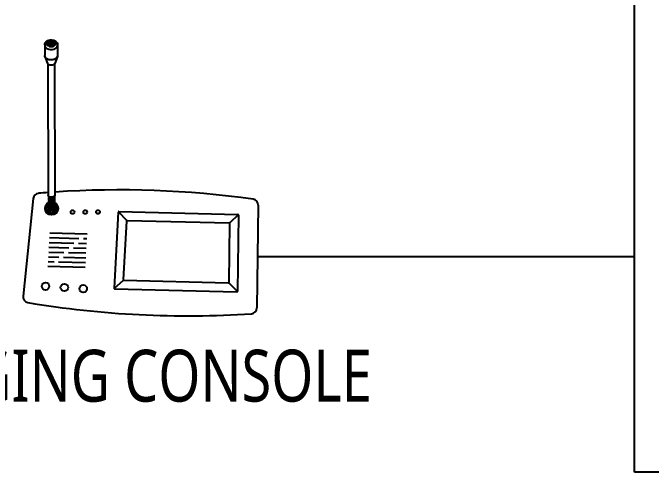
# Model space of a CAD drawing. Header units: millimetres. Extents: x 8410 to 16820, y 0 to 5940.
# Drawn here: x 10316.8 to 10686.2, y 4595.9 to 4861.6 of the extents above; entities that cross this region are included whole.
import ezdxf
from ezdxf.enums import TextEntityAlignment as Align

# ---------------------------------------------------------------- set-up
doc = ezdxf.new("R2010")
doc.units = ezdxf.units.MM
doc.header["$LTSCALE"] = 500
for name, color, linetype in [('1', 1, 'Continuous'), ('2', 2, 'Continuous'), ('7', 7, 'Continuous'), ('sehm', 7, 'Continuous')]:
    doc.layers.add(name, color=color, linetype=linetype)
doc.styles.add('sukwoo', font='malgun.ttf')

# ---------------------------------------------------------------- blocks, each defined once
blk = doc.blocks.new('A$C068034A6')
for p, q in [((1.72, 20.05), (0, 3.34)), ((40.28, 18.92), (40.06, 1.32)), ((16.31, 17.75), (15.58, 4.71)), ((16.31, 17.85), (17.76, 16.27)), ((16.41, 17.85), (36.82, 17.34)), ((36.89, 17.31), (35.36, 15.84)), ((36.91, 17.24), (36.75, 4.18)), ((17.73, 16.21), (17.17, 6.18)), ((17.83, 16.3), (35.29, 15.87)), ((35.38, 15.76), (35.26, 5.73)), ((4.52, 13.36), (9.56, 13.24)), ((4.56, 14.18), (10.95, 14.02)), ((10.32, 13.22), (10.9, 13.2)), ((4.47, 12.54), (8.71, 12.44)), ((9.47, 12.42), (10.85, 12.38)), ((4.43, 11.72), (7.85, 11.64)), ((8.61, 11.62), (10.81, 11.56)), ((4.34, 10.08), (6.14, 10.04)), ((4.38, 10.9), (7, 10.84)), ((6.9, 10.02), (10.72, 9.93)), ((7.76, 10.82), (10.76, 10.75)), ((4.29, 9.27), (5.29, 9.24)), ((6.05, 9.22), (10.67, 9.11)), ((4.25, 8.45), (10.63, 8.29)), ((15.61, 4.63), (17.2, 6.1)), ((17.27, 6.07), (35.15, 5.63)), ((36.72, 4.11), (35.23, 5.66)), ((15.68, 4.6), (36.65, 4.08))]:
    blk.add_line(p, q)
for centre, radius in [((8.47, 17.75), 0.32), ((10.65, 17.75), 0.32), ((12.83, 17.76), 0.32), ((3.84, 5.03), 0.64), ((7.07, 4.82), 0.64), ((10.3, 4.61), 0.64)]:
    blk.add_circle(centre, radius)
for centre, radius, start, end in [((2.72, 19.95), 1, 94.8394, 174.1141), ((16.49, -142.77), 164.31, 94.2616, 94.8394), ((16.49, -142.77), 164.31, 81.9797, 93.8529), ((39.28, 18.94), 1, 359.2754, 81.9797), ((16.41, 17.75), 0.1, 88.5747, 176.8211), ((36.81, 17.24), 0.1, 359.2754, 88.5747), ((17.83, 16.2), 0.1, 88.5747, 176.8211), ((35.28, 15.77), 0.1, 359.2754, 88.5747), ((17.27, 6.17), 0.1, 176.8211, 268.5747), ((35.16, 5.73), 0.1, 268.5747, 359.2754), ((15.68, 4.7), 0.1, 176.8211, 268.5747), ((0.99, 3.24), 1, 174.1141, 260.4374), ((36.65, 4.18), 0.1, 268.5747, 359.2754), ((28.12, 164.27), 164.31, 260.4374, 273.8389), ((39.06, 1.33), 1, 273.8389, 359.2754)]:
    blk.add_arc(centre, radius, start, end)
at = {"layer": 'sehm', "linetype": 'Continuous'}
for p, q in [((4.08, 47.05), (4.25, 47.14)), ((4.25, 47.14), (4.43, 47.21)), ((4.35, 47.05), (4.43, 47.08)), ((4.41, 47.07), (4.4, 47.05)), ((4.43, 47.08), (4.41, 47.07)), ((4.43, 47.21), (4.63, 47.24)), ((4.43, 47.08), (4.45, 47.09)), ((4.45, 47.09), (4.47, 47.1)), ((4.47, 47.1), (4.54, 47.12)), ((4.47, 47.1), (4.47, 47.1)), ((4.47, 47.1), (4.47, 47.1)), ((4.47, 47.1), (4.47, 47.1)), ((4.47, 47.1), (4.47, 47.1)), ((4.48, 47.1), (4.47, 47.1)), ((5.07, 47.11), (4.48, 47.1)), ((4.48, 47.1), (4.48, 47.03)), ((4.48, 47.1), (4.48, 47.1)), ((4.48, 47.1), (4.48, 47.1)), ((4.48, 47.1), (4.48, 47.1)), ((4.54, 47.12), (4.62, 47.14)), ((4.62, 47.14), (4.69, 47.15)), ((4.63, 47.24), (4.77, 47.25)), ((4.69, 47.15), (4.77, 47.15)), ((4.77, 47.25), (4.88, 47.25)), ((4.77, 47.15), (4.85, 47.15)), ((4.85, 47.15), (4.93, 47.14)), ((4.88, 47.25), (5.08, 47.22)), ((4.93, 47.14), (5.01, 47.13)), ((5.01, 47.13), (5.09, 47.11)), ((5.07, 47.11), (5.07, 47.05)), ((5.07, 47.11), (5.07, 47.11)), ((5.07, 47.11), (5.07, 47.11)), ((5.07, 47.11), (5.07, 47.11)), ((5.08, 47.11), (5.07, 47.11)), ((5.08, 47.22), (5.28, 47.17)), ((5.08, 47.11), (5.08, 47.11)), ((5.08, 47.11), (5.08, 47.11)), ((5.08, 47.11), (5.08, 47.11)), ((5.09, 47.11), (5.08, 47.11)), ((5.09, 47.11), (5.11, 47.1)), ((5.11, 47.1), (5.12, 47.1)), ((5.14, 47.09), (5.12, 47.1)), ((5.12, 47.1), (5.21, 47.07)), ((5.15, 47.07), (5.14, 47.09)), ((5.16, 47.05), (5.15, 47.07)), ((5.21, 47.07), (5.28, 47.03)), ((5.28, 47.17), (5.46, 47.08)), ((5.46, 47.08), (5.62, 46.97)), ((3.69, 46.37), (3.7, 46.51)), ((3.69, 46.37), (3.69, 46.34)), ((3.69, 46.37), (3.69, 44.58)), ((3.69, 46.34), (3.72, 46.19)), ((3.7, 46.51), (3.75, 46.67)), ((3.72, 46.19), (3.79, 46.04)), ((3.75, 46.67), (3.83, 46.81)), ((3.79, 46.04), (3.89, 45.91)), ((3.83, 46.81), (3.94, 46.94)), ((3.94, 46.94), (4.08, 47.05)), ((4.01, 46.6), (4.02, 46.62)), ((4.01, 46.58), (4.01, 46.6)), ((4.02, 46.56), (4.01, 46.58)), ((4.02, 46.62), (4.03, 46.64)), ((4.02, 46.56), (4.03, 46.57)), ((4.04, 46.55), (4.02, 46.56)), ((4.03, 46.64), (4.04, 46.64)), ((4.03, 46.57), (4.06, 46.59)), ((4.04, 46.64), (4.05, 46.71)), ((4.04, 46.65), (4.04, 46.64)), ((4.05, 46.65), (4.04, 46.65)), ((4.04, 46.55), (4.05, 46.55)), ((4.06, 46.48), (4.04, 46.55)), ((4.05, 46.71), (4.07, 46.78)), ((4.06, 46.65), (4.05, 46.65)), ((4.05, 46.55), (4.06, 46.54)), ((4.06, 46.66), (4.06, 46.65)), ((4.07, 46.66), (4.06, 46.66)), ((4.06, 46.59), (4.09, 46.59)), ((4.06, 46.54), (4.07, 46.54)), ((4.06, 46.54), (4.06, 46.54)), ((4.09, 46.42), (4.06, 46.48)), ((4.07, 46.78), (4.11, 46.84)), ((4.08, 46.66), (4.07, 46.66)), ((4.07, 46.54), (4.08, 46.54)), ((4.09, 46.66), (4.08, 46.66)), ((4.08, 46.54), (4.09, 46.54)), ((4.08, 46.54), (4.08, 46.54)), ((5.5, 46.69), (4.09, 46.66)), ((4.09, 46.66), (4.09, 46.59)), ((4.09, 46.66), (4.09, 46.66)), ((4.09, 46.59), (5.5, 46.63)), ((4.09, 46.54), (4.1, 46.54)), ((4.13, 46.36), (4.09, 46.42)), ((4.1, 46.54), (5.5, 46.57)), ((4.11, 46.84), (4.15, 46.9)), ((4.14, 46.86), (4.12, 46.84)), ((4.12, 46.84), (4.12, 46.81)), ((4.12, 46.81), (4.12, 46.79)), ((4.12, 46.79), (4.14, 46.77)), ((4.13, 46.78), (4.14, 46.79)), ((4.18, 46.3), (4.13, 46.36)), ((4.17, 46.87), (4.14, 46.86)), ((4.14, 46.79), (4.17, 46.81)), ((4.14, 46.77), (4.17, 46.76)), ((4.16, 46.43), (4.14, 46.41)), ((4.14, 46.41), (4.14, 46.38)), ((4.14, 46.38), (4.14, 46.36)), ((4.14, 46.36), (4.16, 46.34)), ((4.15, 46.9), (4.21, 46.95)), ((4.15, 46.35), (4.16, 46.36)), ((4.19, 46.44), (4.16, 46.43)), ((4.16, 46.36), (4.19, 46.38)), ((4.16, 46.34), (4.19, 46.33)), ((4.2, 46.88), (4.17, 46.87)), ((4.17, 46.81), (4.2, 46.81)), ((4.17, 46.76), (4.21, 46.75)), ((4.24, 46.25), (4.18, 46.3)), ((4.22, 46.45), (4.19, 46.44)), ((4.19, 46.38), (4.22, 46.38)), ((4.19, 46.33), (4.23, 46.32)), ((5.37, 46.9), (4.2, 46.88)), ((4.2, 46.88), (4.2, 46.81)), ((4.2, 46.81), (5.37, 46.84)), ((4.21, 46.95), (4.27, 47)), ((4.21, 46.75), (5.38, 46.78)), ((5.39, 46.47), (4.22, 46.45)), ((4.22, 46.45), (4.22, 46.38)), ((4.22, 46.38), (5.39, 46.41)), ((4.23, 46.32), (5.39, 46.35)), ((4.31, 46.2), (4.24, 46.25)), ((4.27, 47), (4.35, 47.05)), ((4.39, 46.16), (4.31, 46.2)), ((4.47, 46.13), (4.39, 46.16)), ((4.4, 47.05), (4.4, 47.03)), ((4.4, 47.03), (4.4, 47.01)), ((4.4, 47.01), (4.42, 47)), ((4.41, 47), (4.42, 47.01)), ((4.42, 47.01), (4.45, 47.03)), ((4.42, 47), (4.44, 46.99)), ((4.44, 46.99), (4.46, 46.98)), ((4.45, 46.21), (4.44, 46.2)), ((4.44, 46.2), (4.44, 46.18)), ((4.44, 46.18), (4.44, 46.16)), ((4.44, 46.16), (4.45, 46.14)), ((4.45, 47.03), (4.48, 47.03)), ((4.47, 46.23), (4.45, 46.21)), ((4.45, 46.14), (4.46, 46.15)), ((4.45, 46.14), (4.47, 46.13)), ((4.46, 46.98), (4.49, 46.97)), ((4.46, 46.15), (4.49, 46.17)), ((4.5, 46.24), (4.47, 46.23)), ((4.48, 46.12), (4.47, 46.13)), ((4.48, 47.03), (5.07, 47.05)), ((4.51, 46.12), (4.48, 46.12)), ((4.49, 46.97), (5.07, 46.99)), ((4.49, 46.17), (4.52, 46.17)), ((4.52, 46.24), (4.5, 46.24)), ((4.51, 46.12), (4.52, 46.12)), ((4.51, 46.12), (4.51, 46.12)), ((4.51, 46.12), (4.51, 46.12)), ((4.59, 46.1), (4.51, 46.12)), ((5.11, 46.25), (4.52, 46.24)), ((4.52, 46.24), (4.52, 46.17)), ((4.52, 46.17), (5.11, 46.19)), ((4.52, 46.12), (4.53, 46.12)), ((4.52, 46.12), (4.52, 46.12)), ((4.52, 46.12), (4.52, 46.12)), ((4.52, 46.12), (4.52, 46.12)), ((4.53, 46.12), (5.11, 46.13)), ((4.53, 46.12), (4.53, 46.12)), ((4.66, 46.08), (4.59, 46.1)), ((4.74, 46.08), (4.66, 46.08)), ((4.82, 46.08), (4.74, 46.08)), ((4.9, 46.08), (4.82, 46.08)), ((4.98, 46.09), (4.9, 46.08)), ((5.06, 46.11), (4.98, 46.09)), ((5.13, 46.13), (5.06, 46.11)), ((5.07, 47.05), (5.1, 47.04)), ((5.07, 46.99), (5.1, 46.99)), ((5.1, 47.04), (5.13, 47.03)), ((5.1, 46.99), (5.12, 47)), ((5.11, 46.25), (5.11, 46.19)), ((5.13, 46.25), (5.11, 46.25)), ((5.11, 46.19), (5.14, 46.18)), ((5.11, 46.13), (5.12, 46.13)), ((5.11, 46.13), (5.11, 46.13)), ((5.12, 47), (5.14, 47.01)), ((5.12, 46.13), (5.13, 46.13)), ((5.12, 46.13), (5.12, 46.13)), ((5.12, 46.13), (5.12, 46.13)), ((5.12, 46.13), (5.12, 46.13)), ((5.13, 47.03), (5.14, 47.02)), ((5.16, 46.24), (5.13, 46.25)), ((5.13, 46.13), (5.13, 46.13)), ((5.13, 46.13), (5.13, 46.13)), ((5.14, 46.13), (5.13, 46.13)), ((5.14, 47.01), (5.15, 47.03)), ((5.14, 46.18), (5.17, 46.17)), ((5.17, 46.14), (5.14, 46.13)), ((5.15, 47.03), (5.16, 47.05)), ((5.18, 46.23), (5.16, 46.24)), ((5.25, 46.18), (5.17, 46.14)), ((5.17, 46.17), (5.18, 46.16)), ((5.17, 46.14), (5.18, 46.16)), ((5.19, 46.21), (5.18, 46.23)), ((5.18, 46.16), (5.19, 46.18)), ((5.2, 46.2), (5.19, 46.21)), ((5.19, 46.18), (5.2, 46.2)), ((5.32, 46.22), (5.25, 46.18)), ((5.28, 47.03), (5.35, 46.98)), ((5.39, 46.27), (5.32, 46.22)), ((5.35, 46.98), (5.41, 46.93)), ((5.37, 46.9), (5.37, 46.84)), ((5.4, 46.9), (5.37, 46.9)), ((5.37, 46.84), (5.4, 46.83)), ((5.38, 46.78), (5.41, 46.79)), ((5.39, 46.47), (5.39, 46.41)), ((5.42, 46.47), (5.39, 46.47)), ((5.39, 46.41), (5.42, 46.4)), ((5.39, 46.35), (5.43, 46.36)), ((5.44, 46.33), (5.39, 46.27)), ((5.43, 46.89), (5.4, 46.9)), ((5.4, 46.83), (5.43, 46.82)), ((5.41, 46.93), (5.47, 46.87)), ((5.41, 46.79), (5.44, 46.8)), ((5.45, 46.46), (5.42, 46.47)), ((5.42, 46.4), (5.45, 46.39)), ((5.45, 46.87), (5.43, 46.89)), ((5.43, 46.82), (5.45, 46.81)), ((5.43, 46.36), (5.46, 46.37)), ((5.44, 46.8), (5.45, 46.82)), ((5.49, 46.39), (5.44, 46.33)), ((5.46, 46.84), (5.45, 46.87)), ((5.45, 46.82), (5.46, 46.84)), ((5.47, 46.44), (5.45, 46.46)), ((5.45, 46.39), (5.47, 46.38)), ((5.46, 46.37), (5.47, 46.39)), ((5.47, 46.87), (5.51, 46.81)), ((5.48, 46.41), (5.47, 46.44)), ((5.47, 46.39), (5.48, 46.41)), ((5.52, 46.45), (5.49, 46.39)), ((5.5, 46.69), (5.5, 46.63)), ((5.5, 46.69), (5.5, 46.69)), ((5.51, 46.69), (5.5, 46.69)), ((5.5, 46.63), (5.53, 46.62)), ((5.5, 46.57), (5.51, 46.57)), ((5.51, 46.81), (5.53, 46.75)), ((5.52, 46.69), (5.51, 46.69)), ((5.51, 46.57), (5.52, 46.57)), ((5.53, 46.69), (5.52, 46.69)), ((5.52, 46.57), (5.53, 46.57)), ((5.52, 46.57), (5.52, 46.57)), ((5.55, 46.52), (5.52, 46.45)), ((5.53, 46.75), (5.55, 46.68)), ((5.53, 46.69), (5.53, 46.69)), ((5.54, 46.68), (5.53, 46.69)), ((5.53, 46.62), (5.56, 46.61)), ((5.53, 46.57), (5.54, 46.57)), ((5.55, 46.68), (5.54, 46.68)), ((5.54, 46.58), (5.55, 46.58)), ((5.54, 46.57), (5.54, 46.58)), ((5.55, 46.68), (5.55, 46.68)), ((5.55, 46.68), (5.57, 46.66)), ((5.55, 46.58), (5.56, 46.58)), ((5.56, 46.58), (5.55, 46.52)), ((5.56, 46.61), (5.57, 46.6)), ((5.58, 46.6), (5.56, 46.59)), ((5.56, 46.59), (5.56, 46.58)), ((5.57, 46.66), (5.58, 46.64)), ((5.58, 46.64), (5.59, 46.62)), ((5.59, 46.62), (5.58, 46.6)), ((5.62, 46.97), (5.74, 46.84)), ((5.74, 46.84), (5.83, 46.71)), ((5.74, 45.95), (5.84, 46.09)), ((5.83, 46.71), (5.89, 46.54)), ((5.84, 46.09), (5.89, 46.24)), ((5.89, 46.54), (5.91, 46.37)), ((5.89, 46.24), (5.91, 46.35)), ((5.91, 46.37), (5.91, 44.58)), ((5.91, 46.37), (5.91, 46.35)), ((3.89, 45.91), (4.04, 45.79)), ((4.04, 45.79), (4.21, 45.7)), ((4.21, 45.7), (4.41, 45.63)), ((4.41, 45.63), (4.62, 45.59)), ((4.62, 45.59), (4.83, 45.58)), ((4.83, 45.58), (5.05, 45.6)), ((5.05, 45.6), (5.26, 45.65)), ((5.26, 45.65), (5.44, 45.73)), ((5.44, 45.73), (5.61, 45.83)), ((5.61, 45.83), (5.74, 45.95)), ((3.69, 44.52), (3.69, 44.58)), ((3.69, 44.56), (3.69, 44.58)), ((3.72, 44.41), (3.69, 44.56)), ((3.73, 44.37), (3.69, 44.52)), ((3.79, 44.26), (3.72, 44.41)), ((3.81, 44.23), (3.73, 44.37)), ((3.73, 44.37), (4.18, 43.22)), ((3.89, 44.13), (3.79, 44.26)), ((3.92, 44.1), (3.81, 44.23)), ((4.04, 44.01), (3.89, 44.13)), ((4.07, 43.99), (3.92, 44.1)), ((4.21, 43.92), (4.04, 44.01)), ((4.25, 43.9), (4.07, 43.99)), ((4.41, 43.85), (4.21, 43.92)), ((4.45, 43.84), (4.25, 43.9)), ((4.62, 43.81), (4.41, 43.85)), ((4.66, 43.8), (4.45, 43.84)), ((4.83, 43.8), (4.62, 43.81)), ((4.88, 43.8), (4.66, 43.8)), ((5.05, 43.82), (4.83, 43.8)), ((5.1, 43.83), (4.88, 43.8)), ((5.26, 43.87), (5.05, 43.82)), ((5.3, 43.88), (5.1, 43.83)), ((5.44, 43.94), (5.26, 43.87)), ((5.48, 43.97), (5.3, 43.88)), ((5.87, 44.37), (5.42, 43.22)), ((5.61, 44.05), (5.44, 43.94)), ((5.64, 44.07), (5.48, 43.97)), ((5.74, 44.17), (5.61, 44.05)), ((5.77, 44.2), (5.64, 44.07)), ((5.84, 44.31), (5.74, 44.17)), ((5.85, 44.34), (5.77, 44.2)), ((5.89, 44.46), (5.84, 44.31)), ((5.9, 44.49), (5.85, 44.34)), ((5.91, 44.58), (5.89, 44.46)), ((5.91, 44.58), (5.9, 44.49)), ((4.21, 43.17), (4.18, 43.22)), ((4.29, 43.06), (4.21, 43.17)), ((4.21, 43.15), (4.29, 20.71)), ((4.41, 42.98), (4.29, 43.06)), ((4.56, 42.92), (4.41, 42.98)), ((4.72, 42.89), (4.56, 42.92)), ((4.89, 42.89), (4.72, 42.89)), ((5.05, 42.93), (4.89, 42.89)), ((5.19, 42.99), (5.05, 42.93)), ((5.31, 43.07), (5.19, 42.99)), ((5.39, 43.17), (5.31, 43.07)), ((5.38, 43.15), (5.46, 20.71)), ((5.42, 43.22), (5.39, 43.17)), ((4.29, 20.65), (4.29, 20.71)), ((4.33, 20.54), (4.29, 20.65)), ((4.42, 20.45), (4.33, 20.54)), ((4.42, 20.34), (4.38, 20.49)), ((4.39, 20.45), (4.38, 20.41)), ((4.38, 20.41), (4.42, 20.26)), ((4.38, 20.41), (4.38, 20.28)), ((4.38, 20.28), (4.42, 20.14)), ((4.38, 20.2), (4.39, 20.24)), ((4.42, 20.05), (4.38, 20.2)), ((4.38, 20.2), (4.38, 20.08)), ((4.42, 19.93), (4.38, 20.08)), ((4.39, 20.03), (4.38, 19.99)), ((4.38, 19.99), (4.42, 19.85)), ((4.38, 19.99), (4.38, 19.87)), ((4.42, 19.72), (4.38, 19.87)), ((4.39, 19.83), (4.38, 19.79)), ((4.38, 19.79), (4.42, 19.64)), ((4.38, 19.79), (4.38, 19.75)), ((4.38, 19.75), (4.39, 19.67)), ((4.38, 19.75), (4.38, 19.66)), ((4.53, 20.37), (4.42, 20.45)), ((4.52, 20.22), (4.42, 20.34)), ((4.42, 20.26), (4.52, 20.14)), ((4.42, 20.14), (4.52, 20.01)), ((4.52, 19.93), (4.42, 20.05)), ((4.52, 19.81), (4.42, 19.93)), ((4.42, 19.85), (4.52, 19.72)), ((4.52, 19.6), (4.42, 19.72)), ((4.46, 20.42), (4.52, 20.34)), ((4.52, 20.34), (4.68, 20.25)), ((4.68, 20.13), (4.52, 20.22)), ((4.52, 20.14), (4.68, 20.05)), ((4.52, 20.01), (4.68, 19.92)), ((4.68, 19.84), (4.52, 19.93)), ((4.68, 19.72), (4.52, 19.81)), ((4.52, 19.72), (4.68, 19.63)), ((4.68, 20.32), (4.53, 20.37)), ((4.83, 20.29), (4.68, 20.32)), ((4.68, 20.25), (4.87, 20.21)), ((4.87, 20.09), (4.68, 20.13)), ((4.68, 20.05), (4.87, 20.01)), ((4.68, 19.92), (4.87, 19.88)), ((4.87, 19.8), (4.68, 19.84)), ((4.87, 19.68), (4.68, 19.72)), ((4.99, 20.3), (4.83, 20.29)), ((4.87, 20.21), (5.06, 20.23)), ((5.06, 20.1), (4.87, 20.09)), ((4.87, 20.01), (5.06, 20.02)), ((4.87, 19.88), (5.06, 19.9)), ((5.06, 19.81), (4.87, 19.8)), ((5.06, 20.31), (4.91, 20.3)), ((5.14, 20.34), (4.99, 20.3)), ((5.22, 20.37), (5.06, 20.31)), ((5.06, 20.23), (5.22, 20.29)), ((5.22, 20.17), (5.06, 20.1)), ((5.06, 20.02), (5.22, 20.08)), ((5.06, 19.9), (5.22, 19.96)), ((5.22, 19.88), (5.06, 19.81)), ((5.22, 19.75), (5.06, 19.69)), ((5.27, 20.4), (5.14, 20.34)), ((5.24, 20.39), (5.22, 20.37)), ((5.22, 20.29), (5.32, 20.39)), ((5.32, 20.26), (5.22, 20.17)), ((5.22, 20.08), (5.32, 20.18)), ((5.22, 19.96), (5.32, 20.06)), ((5.32, 19.98), (5.22, 19.88)), ((5.32, 19.85), (5.22, 19.75)), ((5.22, 19.67), (5.32, 19.77)), ((5.37, 20.49), (5.27, 20.4)), ((5.32, 20.39), (5.36, 20.49)), ((5.36, 20.39), (5.32, 20.26)), ((5.32, 20.18), (5.36, 20.3)), ((5.32, 20.06), (5.36, 20.18)), ((5.36, 20.1), (5.32, 19.98)), ((5.36, 19.97), (5.32, 19.85)), ((5.32, 19.77), (5.36, 19.89)), ((5.36, 19.77), (5.32, 19.64)), ((5.36, 20.3), (5.35, 20.34)), ((5.35, 20.14), (5.36, 20.1)), ((5.36, 19.89), (5.35, 19.93)), ((5.36, 20.48), (5.36, 20.39)), ((5.36, 20.3), (5.36, 20.18)), ((5.36, 20.1), (5.36, 19.97)), ((5.36, 19.89), (5.36, 19.77)), ((5.43, 20.59), (5.37, 20.49)), ((5.46, 20.71), (5.43, 20.59)), ((3.75, 18.38), (3.83, 18.82)), ((3.77, 18.38), (3.84, 18.78)), ((3.77, 18.38), (3.84, 18.78)), ((3.81, 18.38), (3.88, 18.76)), ((3.81, 18.38), (3.88, 18.76)), ((3.83, 18.82), (4.08, 19.17)), ((3.84, 18.78), (4.06, 19.12)), ((3.84, 18.78), (4.06, 19.12)), ((3.88, 18.76), (4.08, 19.09)), ((3.88, 18.76), (4.08, 19.09)), ((4.02, 18.38), (4.07, 18.65)), ((4.02, 18.38), (4.07, 18.65)), ((4.04, 18.38), (4.09, 18.63)), ((4.04, 18.38), (4.09, 18.63)), ((4.06, 19.12), (4.38, 19.37)), ((4.06, 19.12), (4.38, 19.37)), ((4.07, 18.65), (4.19, 18.88)), ((4.07, 18.65), (4.19, 18.88)), ((4.08, 19.17), (4.43, 19.42)), ((4.08, 19.09), (4.39, 19.32)), ((4.08, 19.09), (4.39, 19.32)), ((4.08, 18.38), (4.12, 18.62)), ((4.08, 18.38), (4.12, 18.62)), ((4.09, 18.63), (4.2, 18.86)), ((4.09, 18.63), (4.2, 18.86)), ((4.12, 18.62), (4.22, 18.83)), ((4.12, 18.62), (4.22, 18.83)), ((4.19, 18.88), (4.38, 19.07)), ((4.19, 18.88), (4.38, 19.07)), ((4.2, 18.86), (4.38, 19.04)), ((4.2, 18.86), (4.38, 19.04)), ((4.22, 18.83), (4.38, 19)), ((4.22, 18.83), (4.38, 19)), ((4.34, 18.57), (4.38, 18.66)), ((4.34, 18.57), (4.38, 18.66)), ((4.39, 19.67), (4.38, 19.61)), ((4.38, 19.61), (4.43, 19.48)), ((4.4, 19.47), (4.38, 19.59)), ((4.38, 19.58), (4.38, 19.47)), ((4.39, 19.48), (4.38, 19.42)), ((4.38, 19.42), (4.43, 19.28)), ((4.38, 19.41), (4.38, 19.41)), ((4.4, 19.27), (4.38, 19.41)), ((4.38, 19.4), (4.38, 19.29)), ((4.39, 19.31), (4.38, 19.23)), ((4.38, 19.23), (4.43, 19.09)), ((4.4, 19.09), (4.38, 19.23)), ((4.38, 19.22), (4.38, 19.12)), ((4.39, 19.13), (4.38, 19.07)), ((4.38, 19.07), (4.43, 18.92)), ((4.4, 18.93), (4.38, 19.07)), ((4.38, 19.06), (4.38, 18.97)), ((4.39, 18.99), (4.38, 18.92)), ((4.38, 18.93), (4.38, 18.94)), ((4.4, 18.78), (4.38, 18.93)), ((4.38, 18.92), (4.43, 18.77)), ((4.38, 18.92), (4.38, 18.84)), ((4.39, 18.86), (4.38, 18.78)), ((4.4, 18.65), (4.38, 18.8)), ((4.38, 18.79), (4.38, 18.72)), ((4.38, 18.78), (4.43, 18.63)), ((4.39, 18.72), (4.38, 18.66)), ((4.4, 18.54), (4.38, 18.68)), ((4.38, 18.68), (4.38, 18.62)), ((4.38, 18.66), (4.43, 18.51)), ((4.39, 18.64), (4.38, 18.56)), ((4.39, 19.67), (4.45, 19.58)), ((4.48, 19.35), (4.4, 19.47)), ((4.48, 19.15), (4.4, 19.27)), ((4.48, 18.96), (4.4, 19.09)), ((4.48, 18.79), (4.4, 18.93)), ((4.48, 18.64), (4.4, 18.78)), ((4.48, 18.51), (4.4, 18.65)), ((4.42, 19.64), (4.52, 19.52)), ((4.43, 19.42), (4.87, 19.5)), ((4.43, 19.48), (4.53, 19.37)), ((4.43, 19.28), (4.53, 19.17)), ((4.43, 19.09), (4.53, 18.98)), ((4.43, 18.92), (4.53, 18.8)), ((4.43, 18.77), (4.53, 18.64)), ((4.43, 18.63), (4.53, 18.5)), ((4.45, 19.58), (4.53, 19.5)), ((4.6, 19.25), (4.48, 19.35)), ((4.6, 19.05), (4.48, 19.15)), ((4.6, 18.86), (4.48, 18.96)), ((4.6, 18.69), (4.48, 18.79)), ((4.6, 18.53), (4.48, 18.64)), ((4.68, 19.51), (4.52, 19.6)), ((4.52, 19.52), (4.65, 19.44)), ((4.53, 19.5), (4.65, 19.44)), ((4.53, 19.37), (4.67, 19.29)), ((4.53, 19.17), (4.67, 19.08)), ((4.53, 18.98), (4.67, 18.89)), ((4.53, 18.8), (4.67, 18.71)), ((4.53, 18.64), (4.67, 18.55)), ((4.75, 19.19), (4.6, 19.25)), ((4.75, 18.98), (4.6, 19.05)), ((4.75, 18.79), (4.6, 18.86)), ((4.75, 18.62), (4.6, 18.69)), ((4.75, 19.41), (4.65, 19.44)), ((4.67, 19.29), (4.83, 19.25)), ((4.67, 19.08), (4.83, 19.04)), ((4.67, 18.89), (4.83, 18.85)), ((4.67, 18.71), (4.83, 18.67)), ((4.68, 19.63), (4.87, 19.59)), ((4.87, 19.47), (4.68, 19.51)), ((4.91, 19.39), (4.75, 19.41)), ((4.91, 19.17), (4.75, 19.19)), ((4.91, 18.96), (4.75, 18.98)), ((4.91, 18.77), (4.75, 18.79)), ((4.91, 18.6), (4.75, 18.62)), ((4.83, 19.25), (4.99, 19.25)), ((4.83, 19.04), (4.99, 19.04)), ((4.83, 18.85), (4.99, 18.85)), ((4.83, 18.67), (4.99, 18.67)), ((5.06, 19.69), (4.87, 19.68)), ((4.87, 19.59), (5.06, 19.61)), ((4.87, 19.5), (5.31, 19.42)), ((5.06, 19.48), (4.87, 19.47)), ((5.07, 19.4), (4.91, 19.39)), ((5.07, 19.19), (4.91, 19.17)), ((5.07, 18.99), (4.91, 18.96)), ((5.07, 18.8), (4.91, 18.77)), ((5.07, 18.63), (4.91, 18.6)), ((4.99, 19.25), (5.14, 19.29)), ((4.99, 19.04), (5.14, 19.08)), ((4.99, 18.85), (5.14, 18.89)), ((4.99, 18.67), (5.14, 18.72)), ((5.06, 19.61), (5.22, 19.67)), ((5.22, 19.55), (5.06, 19.48)), ((5.21, 19.46), (5.07, 19.4)), ((5.21, 19.25), (5.07, 19.19)), ((5.21, 19.05), (5.07, 18.99)), ((5.21, 18.87), (5.07, 18.8)), ((5.21, 18.7), (5.07, 18.63)), ((5.14, 19.29), (5.26, 19.37)), ((5.14, 19.08), (5.26, 19.16)), ((5.14, 18.89), (5.26, 18.98)), ((5.14, 18.72), (5.26, 18.81)), ((5.14, 18.56), (5.26, 18.66)), ((5.31, 19.54), (5.21, 19.46)), ((5.31, 19.34), (5.21, 19.25)), ((5.31, 19.15), (5.21, 19.05)), ((5.31, 18.97), (5.21, 18.87)), ((5.31, 18.81), (5.21, 18.7)), ((5.31, 18.66), (5.21, 18.55)), ((5.32, 19.64), (5.22, 19.55)), ((5.26, 19.37), (5.34, 19.47)), ((5.26, 19.16), (5.34, 19.27)), ((5.26, 18.98), (5.34, 19.09)), ((5.26, 18.81), (5.34, 18.93)), ((5.26, 18.66), (5.34, 18.78)), ((5.26, 18.52), (5.34, 18.65)), ((5.36, 19.64), (5.31, 19.54)), ((5.36, 19.45), (5.31, 19.34)), ((5.31, 19.42), (5.67, 19.17)), ((5.36, 19.26), (5.31, 19.15)), ((5.36, 19.09), (5.31, 18.97)), ((5.36, 18.94), (5.31, 18.81)), ((5.36, 18.8), (5.31, 18.66)), ((5.36, 18.68), (5.31, 18.54)), ((5.34, 19.47), (5.36, 19.57)), ((5.34, 19.27), (5.36, 19.39)), ((5.34, 19.09), (5.36, 19.22)), ((5.34, 18.93), (5.36, 19.05)), ((5.34, 18.78), (5.36, 18.92)), ((5.34, 18.65), (5.36, 18.79)), ((5.34, 18.54), (5.36, 18.67)), ((5.35, 19.69), (5.36, 19.64)), ((5.35, 19.32), (5.36, 19.26)), ((5.35, 19.15), (5.36, 19.09)), ((5.35, 18.87), (5.36, 18.8)), ((5.35, 18.75), (5.36, 18.68)), ((5.36, 19.68), (5.36, 19.56)), ((5.36, 19.49), (5.36, 19.45)), ((5.36, 19.49), (5.36, 19.38)), ((5.36, 19.37), (5.69, 19.12)), ((5.36, 19.37), (5.69, 19.12)), ((5.36, 19.32), (5.66, 19.09)), ((5.36, 19.32), (5.66, 19.09)), ((5.36, 19.3), (5.36, 19.2)), ((5.36, 19.22), (5.36, 19.22)), ((5.36, 19.14), (5.36, 19.05)), ((5.36, 19), (5.52, 18.83)), ((5.36, 19), (5.52, 18.83)), ((5.36, 18.99), (5.36, 18.94)), ((5.36, 18.99), (5.36, 18.9)), ((5.36, 18.85), (5.36, 18.78)), ((5.36, 18.79), (5.36, 18.79)), ((5.36, 18.73), (5.36, 18.67)), ((5.36, 18.63), (5.36, 18.57)), ((5.36, 18.63), (5.36, 18.57)), ((5.37, 19.06), (5.56, 18.88)), ((5.37, 19.06), (5.56, 18.88)), ((5.37, 19.04), (5.54, 18.86)), ((5.37, 19.04), (5.54, 18.86)), ((5.37, 18.65), (5.4, 18.57)), ((5.37, 18.65), (5.4, 18.57)), ((5.52, 18.83), (5.62, 18.61)), ((5.52, 18.83), (5.62, 18.61)), ((5.54, 18.86), (5.66, 18.63)), ((5.54, 18.86), (5.66, 18.63)), ((5.56, 18.88), (5.68, 18.64)), ((5.56, 18.88), (5.68, 18.64)), ((5.62, 18.61), (5.66, 18.38)), ((5.62, 18.61), (5.66, 18.38)), ((5.66, 19.09), (5.86, 18.76)), ((5.66, 19.09), (5.86, 18.76)), ((5.66, 18.63), (5.7, 18.38)), ((5.66, 18.63), (5.7, 18.38)), ((5.67, 19.17), (5.91, 18.82)), ((5.68, 18.64), (5.72, 18.38)), ((5.68, 18.64), (5.72, 18.38)), ((5.69, 19.12), (5.9, 18.78)), ((5.69, 19.12), (5.9, 18.78)), ((5.86, 18.76), (5.93, 18.38)), ((5.86, 18.76), (5.93, 18.38)), ((5.9, 18.78), (5.98, 18.38)), ((5.9, 18.78), (5.98, 18.38)), ((5.91, 18.82), (6, 18.38)), ((3.83, 17.94), (3.75, 18.38)), ((3.85, 17.95), (3.77, 18.38)), ((3.85, 17.95), (3.77, 18.38)), ((3.9, 17.97), (3.81, 18.38)), ((3.9, 17.97), (3.81, 18.38)), ((4.08, 17.58), (3.83, 17.94)), ((4.09, 17.6), (3.85, 17.95)), ((4.09, 17.6), (3.85, 17.95)), ((4.12, 17.63), (3.9, 17.97)), ((4.12, 17.63), (3.9, 17.97)), ((4.14, 17.95), (4.02, 18.38)), ((4.14, 17.95), (4.02, 18.38)), ((4.07, 18.16), (4.04, 18.38)), ((4.07, 18.16), (4.04, 18.38)), ((4.16, 17.96), (4.07, 18.16)), ((4.16, 17.96), (4.07, 18.16)), ((4.11, 18.16), (4.08, 18.38)), ((4.11, 18.16), (4.08, 18.38)), ((4.43, 17.34), (4.08, 17.58)), ((4.44, 17.36), (4.09, 17.6)), ((4.44, 17.36), (4.09, 17.6)), ((4.2, 17.96), (4.11, 18.16)), ((4.2, 17.96), (4.11, 18.16)), ((4.46, 17.4), (4.12, 17.63)), ((4.46, 17.4), (4.12, 17.63)), ((4.44, 17.65), (4.14, 17.95)), ((4.44, 17.65), (4.14, 17.95)), ((4.29, 17.79), (4.16, 17.96)), ((4.29, 17.79), (4.16, 17.96)), ((4.34, 17.79), (4.2, 17.96)), ((4.34, 17.79), (4.2, 17.96)), ((4.3, 17.79), (4.29, 17.77)), ((4.29, 17.77), (4.38, 17.77)), ((4.46, 17.64), (4.29, 17.77)), ((4.46, 17.64), (4.29, 17.77)), ((4.3, 17.79), (4.35, 17.79)), ((4.31, 18.38), (4.32, 18.48)), ((4.31, 18.38), (4.32, 18.48)), ((4.38, 18.1), (4.31, 18.38)), ((4.38, 18.1), (4.31, 18.38)), ((4.32, 18.48), (4.34, 18.57)), ((4.32, 18.48), (4.34, 18.57)), ((4.35, 17.79), (4.34, 17.79)), ((4.35, 17.79), (4.34, 17.79)), ((4.36, 17.78), (4.35, 17.79)), ((4.36, 17.78), (4.35, 17.79)), ((4.37, 17.77), (4.36, 17.78)), ((4.37, 17.77), (4.36, 17.78)), ((4.38, 18.6), (4.38, 18.6)), ((4.38, 18.57), (4.38, 18.6)), ((4.38, 18.58), (4.38, 18.54)), ((4.38, 18.56), (4.43, 18.4)), ((4.38, 18.52), (4.38, 18.49)), ((4.38, 18.51), (4.38, 18.47)), ((4.38, 18.45), (4.38, 18.43)), ((4.38, 18.45), (4.38, 18.42)), ((4.38, 18.42), (4.38, 18.43)), ((4.39, 18.39), (4.38, 18.42)), ((4.38, 18.41), (4.38, 18.39)), ((4.38, 18.38), (4.38, 18.38)), ((4.59, 17.89), (4.38, 18.1)), ((4.59, 17.89), (4.38, 18.1)), ((4.48, 18.39), (4.4, 18.54)), ((4.43, 18.51), (4.53, 18.37)), ((4.43, 18.4), (4.53, 18.27)), ((4.43, 18.16), (4.53, 18.03)), ((4.43, 18.16), (4.43, 18.16)), ((4.87, 17.53), (4.44, 17.65)), ((4.87, 17.53), (4.44, 17.65)), ((4.66, 17.56), (4.46, 17.64)), ((4.66, 17.56), (4.46, 17.64)), ((4.6, 18.4), (4.48, 18.51)), ((4.6, 18.28), (4.48, 18.39)), ((4.53, 18.5), (4.67, 18.41)), ((4.53, 18.37), (4.67, 18.28)), ((4.53, 18.27), (4.67, 18.17)), ((4.53, 18.03), (4.56, 18)), ((4.87, 17.82), (4.59, 17.89)), ((4.87, 17.82), (4.59, 17.89)), ((4.75, 18.47), (4.6, 18.53)), ((4.75, 18.33), (4.6, 18.4)), ((4.75, 18.21), (4.6, 18.28)), ((4.87, 17.53), (4.66, 17.56)), ((4.87, 17.53), (4.66, 17.56)), ((4.67, 18.55), (4.83, 18.51)), ((4.67, 18.41), (4.83, 18.36)), ((4.67, 18.28), (4.83, 18.24)), ((4.67, 18.17), (4.83, 18.13)), ((4.91, 18.45), (4.75, 18.47)), ((4.91, 18.31), (4.75, 18.33)), ((4.91, 18.19), (4.75, 18.21)), ((4.83, 18.51), (4.99, 18.51)), ((4.83, 18.36), (4.99, 18.37)), ((4.83, 18.24), (4.99, 18.24)), ((4.83, 18.13), (4.99, 18.14)), ((5.16, 17.89), (4.87, 17.82)), ((5.16, 17.89), (4.87, 17.82)), ((5.3, 17.65), (4.87, 17.53)), ((5.3, 17.65), (4.87, 17.53)), ((5.08, 17.56), (4.87, 17.53)), ((5.08, 17.56), (4.87, 17.53)), ((5.07, 18.48), (4.91, 18.45)), ((5.07, 18.34), (4.91, 18.31)), ((5.07, 18.23), (4.91, 18.19)), ((4.99, 18.51), (5.14, 18.56)), ((4.99, 18.37), (5.14, 18.42)), ((4.99, 18.24), (5.14, 18.3)), ((4.99, 18.14), (5.14, 18.2)), ((5.21, 18.55), (5.07, 18.48)), ((5.21, 18.42), (5.07, 18.34)), ((5.21, 18.31), (5.07, 18.23)), ((5.28, 17.64), (5.08, 17.56)), ((5.28, 17.64), (5.08, 17.56)), ((5.14, 18.42), (5.26, 18.52)), ((5.14, 18.3), (5.26, 18.4)), ((5.14, 18.2), (5.26, 18.3)), ((5.36, 18.1), (5.16, 17.89)), ((5.36, 18.1), (5.16, 17.89)), ((5.31, 18.54), (5.21, 18.42)), ((5.31, 18.43), (5.21, 18.31)), ((5.26, 18.4), (5.34, 18.54)), ((5.26, 18.3), (5.34, 18.44)), ((5.46, 17.77), (5.28, 17.64)), ((5.46, 17.77), (5.28, 17.64)), ((5.62, 17.63), (5.28, 17.4)), ((5.62, 17.63), (5.28, 17.4)), ((5.6, 17.95), (5.3, 17.65)), ((5.6, 17.95), (5.3, 17.65)), ((5.65, 17.6), (5.3, 17.36)), ((5.65, 17.6), (5.3, 17.36)), ((5.36, 18.57), (5.31, 18.43)), ((5.67, 17.58), (5.31, 17.34)), ((5.34, 18.44), (5.36, 18.59)), ((5.36, 18.54), (5.36, 18.5)), ((5.36, 18.48), (5.36, 18.44)), ((5.36, 18.43), (5.36, 18.4)), ((5.36, 18.39), (5.36, 18.38)), ((5.44, 18.38), (5.36, 18.1)), ((5.44, 18.38), (5.36, 18.1)), ((5.36, 17.77), (5.46, 17.77)), ((5.38, 17.77), (5.37, 17.77)), ((5.38, 17.77), (5.37, 17.77)), ((5.39, 17.79), (5.38, 17.77)), ((5.39, 17.79), (5.38, 17.77)), ((5.4, 17.79), (5.39, 17.79)), ((5.4, 17.79), (5.39, 17.79)), ((5.39, 17.79), (5.45, 17.79)), ((5.4, 18.57), (5.43, 18.47)), ((5.4, 18.57), (5.43, 18.47)), ((5.54, 17.96), (5.4, 17.79)), ((5.54, 17.96), (5.4, 17.79)), ((5.43, 18.47), (5.44, 18.38)), ((5.43, 18.47), (5.44, 18.38)), ((5.58, 17.96), (5.45, 17.79)), ((5.58, 17.96), (5.45, 17.79)), ((5.45, 17.79), (5.46, 17.77)), ((5.63, 18.16), (5.54, 17.96)), ((5.63, 18.16), (5.54, 17.96)), ((5.67, 18.16), (5.58, 17.96)), ((5.67, 18.16), (5.58, 17.96)), ((5.72, 18.38), (5.6, 17.95)), ((5.72, 18.38), (5.6, 17.95)), ((5.85, 17.97), (5.62, 17.63)), ((5.85, 17.97), (5.62, 17.63)), ((5.66, 18.38), (5.63, 18.16)), ((5.66, 18.38), (5.63, 18.16)), ((5.89, 17.95), (5.65, 17.6)), ((5.89, 17.95), (5.65, 17.6)), ((5.7, 18.38), (5.67, 18.16)), ((5.7, 18.38), (5.67, 18.16)), ((5.91, 17.94), (5.67, 17.58)), ((5.93, 18.38), (5.85, 17.97)), ((5.93, 18.38), (5.85, 17.97)), ((5.98, 18.38), (5.89, 17.95)), ((5.98, 18.38), (5.89, 17.95)), ((6, 18.38), (5.91, 17.94)), ((4.87, 17.25), (4.43, 17.34)), ((4.87, 17.27), (4.44, 17.36)), ((4.87, 17.27), (4.44, 17.36)), ((4.87, 17.32), (4.46, 17.4)), ((4.87, 17.32), (4.46, 17.4)), ((5.28, 17.4), (4.87, 17.32)), ((5.28, 17.4), (4.87, 17.32)), ((5.3, 17.36), (4.87, 17.27)), ((5.3, 17.36), (4.87, 17.27)), ((5.31, 17.34), (4.87, 17.25))]:
    blk.add_line(p, q, dxfattribs=at)

msp = doc.modelspace()

# ---------------------------------------------------------------- linework, layer by layer
at = {"layer": '1'}
msp.add_lwpolyline([(10676.43, 4595.94), (10676.43, 5160.23), (10793.46, 5160.23), (10793.46, 4595.94)], close=True, dxfattribs=at)
at = {"layer": '7'}
msp.add_line((10458.39, 4720.66), (10676.43, 4720.66), dxfattribs=at)

# ---------------------------------------------------------------- block references
at = {"xscale": 3.375, "yscale": 3.375, "zscale": 3.375}
msp.add_blockref('A$C068034A6', (10322.82, 4686.49), dxfattribs=at)

# ---------------------------------------------------------------- texts
at = {"layer": '2', "style": 'sukwoo', "width": 0.8}
msp.add_text('PAGING CONSOLE', height=30, dxfattribs=at).set_placement((10389.43, 4636.76), align=Align.CENTER)

doc.saveas('drawing.dxf')
